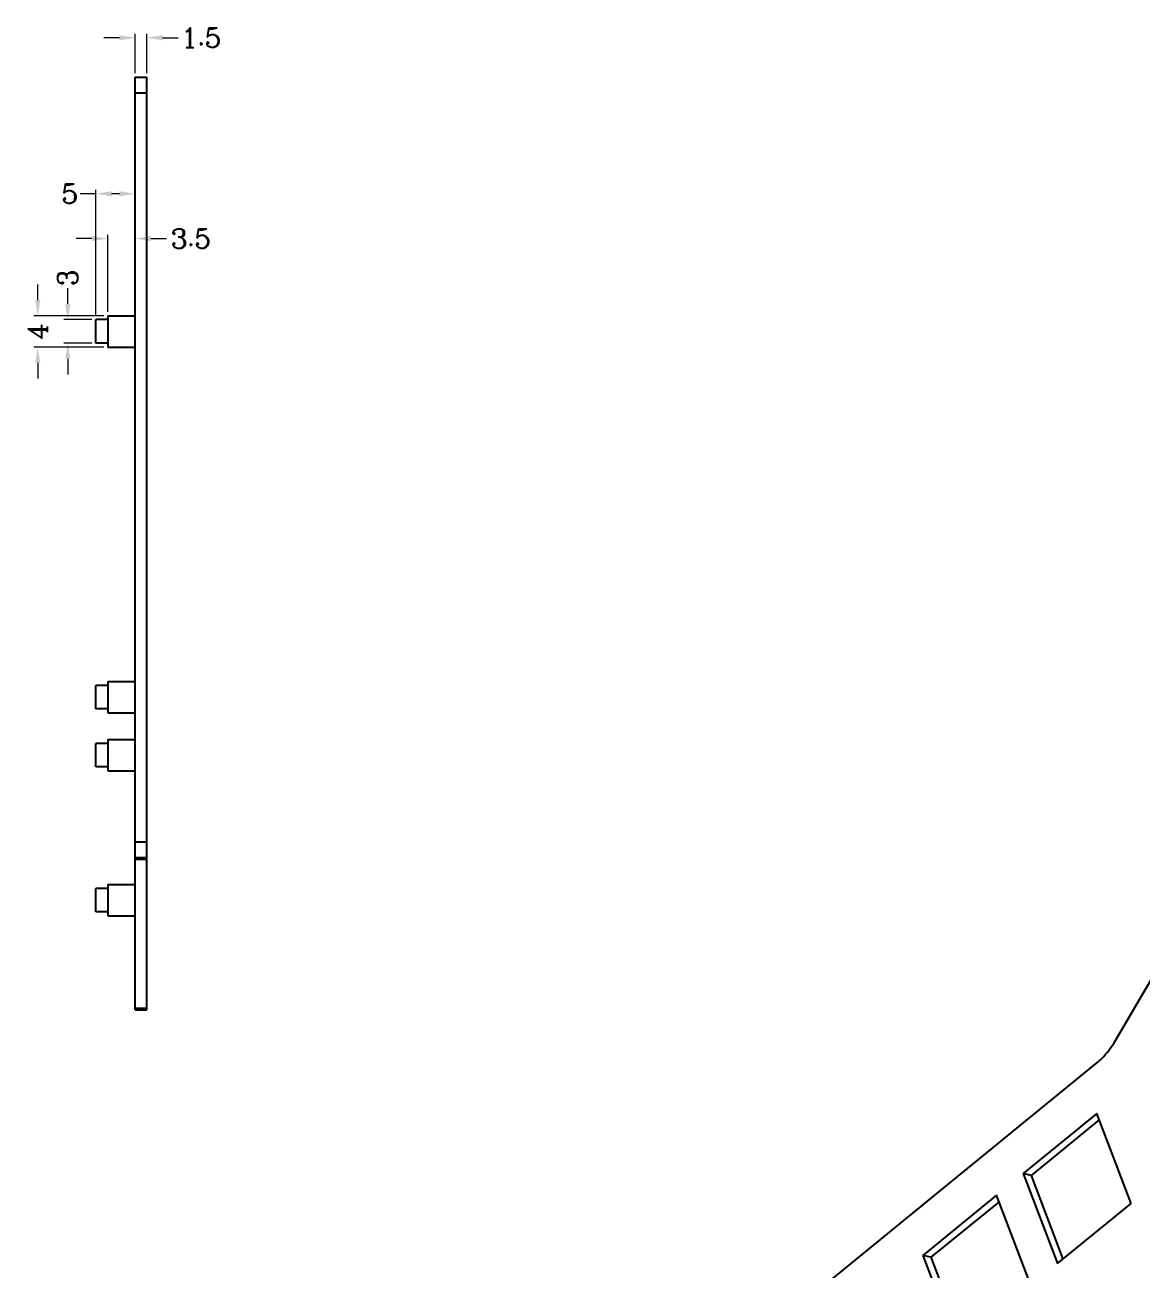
# Model space of a CAD drawing. Header units: millimetres. Extents: x 1368 to 3968, y 1434 to 1891.
# Drawn here: x 3676.1 to 3818.7, y 1691.6 to 1850.6 of the extents above; entities that cross this region are included whole.
import ezdxf

# ---------------------------------------------------------------- set-up
doc = ezdxf.new("R2010")
doc.units = ezdxf.units.MM
doc.header["$LTSCALE"] = 30.734
doc.header["$PDMODE"] = 3
doc.header["$PDSIZE"] = 8
doc.layers.get('0').update_dxf_attribs({"linetype": 'CONTINUOUS'})
doc.layers.get('Defpoints').update_dxf_attribs({"linetype": 'CONTINUOUS'})
doc.layers.add('dim', color=82, linetype='CONTINUOUS', lineweight=9)
doc.styles.add('ROMANC', font='romanc.shx', dxfattribs={"bigfont": 'gbcbig.shx'})
doc.dimstyles.new('YanXiu', dxfattribs={"dimtxt": 2.5, "dimasz": 2.2, "dimexe": 0.66, "dimexo": 0.66, "dimgap": 0.66, "dimtad": 0, "dimdsep": 46, "dimtxsty": 'ROMANC', "dimcen": 0, "dimclrd": 256, "dimclre": 131, "dimclrt": 42, "dimazin": 2, "dimtfac": 1, "dimtofl": 0, "dimtmove": 0, "dimatfit": 3, "dimfxl": 1, "dimlwd": 5, "dimlwe": 5, "dimarcsym": 0})

# ---------------------------------------------------------------- blocks, each defined once
blk = doc.blocks.new('*D18')
at = {"layer": 'Defpoints', "color": 0}
for p in [(3677.77, 1813.43), (3686.69, 1813.43), (3686.69, 1809.43)]:
    blk.add_point(p, dxfattribs=at)
at = {"layer": 'dim', "lineweight": 5}
for p, q in [((3677.77, 1815.43), (3677.77, 1817.43)), ((3677.77, 1807.43), (3677.77, 1805.43))]:
    blk.add_line(p, q, dxfattribs=at)
at = {"layer": 'dim', "color": 131, "lineweight": 5}
for p, q in [((3686.19, 1813.43), (3677.27, 1813.43)), ((3686.19, 1809.43), (3677.27, 1809.43))]:
    blk.add_line(p, q, dxfattribs=at)
at = {"layer": 'dim'}
for points in [[(3677.44, 1815.43), (3678.1, 1815.43), (3677.77, 1813.43)], [(3677.44, 1807.43), (3678.1, 1807.43), (3677.77, 1809.43)]]:
    blk.add_solid(points, dxfattribs=at)
at = {"layer": 'dim', "color": 42, "insert": (3677.77, 1811.43), "char_height": 2.5, "attachment_point": 5, "rotation": 90, "style": 'ROMANC'}
blk.add_mtext('4', dxfattribs=at)
blk = doc.blocks.new('*D19')
at = {"layer": 'Defpoints', "color": 0}
for p in [(3681.6, 1812.93), (3685.19, 1812.93), (3685.19, 1809.93)]:
    blk.add_point(p, dxfattribs=at)
at = {"layer": 'dim', "lineweight": 5}
for p, q in [((3681.6, 1814.93), (3681.6, 1816.93)), ((3681.6, 1807.93), (3681.6, 1805.93))]:
    blk.add_line(p, q, dxfattribs=at)
at = {"layer": 'dim', "color": 131, "lineweight": 5}
for p, q in [((3684.69, 1812.93), (3681.1, 1812.93)), ((3684.69, 1809.93), (3681.1, 1809.93))]:
    blk.add_line(p, q, dxfattribs=at)
at = {"layer": 'dim'}
for points in [[(3681.27, 1814.93), (3681.93, 1814.93), (3681.6, 1812.93)], [(3681.27, 1807.93), (3681.93, 1807.93), (3681.6, 1809.93)]]:
    blk.add_solid(points, dxfattribs=at)
at = {"layer": 'dim', "color": 42, "insert": (3681.6, 1818.27), "char_height": 2.5, "attachment_point": 5, "rotation": 90, "style": 'ROMANC'}
blk.add_mtext('3', dxfattribs=at)
blk = doc.blocks.new('*D20')
at = {"layer": 'Defpoints', "color": 0}
for p in [(3690.19, 1823.28), (3686.69, 1813.43), (3690.19, 1813.43)]:
    blk.add_point(p, dxfattribs=at)
at = {"layer": 'dim', "color": 131, "lineweight": 5}
for p, q in [((3686.69, 1813.93), (3686.69, 1823.78)), ((3690.19, 1813.93), (3690.19, 1823.78))]:
    blk.add_line(p, q, dxfattribs=at)
at = {"layer": 'dim', "lineweight": 5}
for p, q in [((3684.69, 1823.28), (3682.69, 1823.28)), ((3692.19, 1823.28), (3694.19, 1823.28))]:
    blk.add_line(p, q, dxfattribs=at)
at = {"layer": 'dim'}
for points in [[(3684.69, 1823.61), (3684.69, 1822.95), (3686.69, 1823.28)], [(3692.19, 1823.61), (3692.19, 1822.95), (3690.19, 1823.28)]]:
    blk.add_solid(points, dxfattribs=at)
at = {"layer": 'dim', "color": 42, "insert": (3697.31, 1823.28), "char_height": 2.5, "attachment_point": 5, "style": 'ROMANC'}
blk.add_mtext('3.5', dxfattribs=at)
blk = doc.blocks.new('*D17')
at = {"layer": 'Defpoints', "color": 0}
for p in [(3690.19, 1829), (3685.19, 1812.93), (3690.19, 1813.43)]:
    blk.add_point(p, dxfattribs=at)
at = {"layer": 'dim', "lineweight": 5}
for p, q in [((3685.19, 1829), (3683.19, 1829)), ((3688.19, 1829), (3687.19, 1829))]:
    blk.add_line(p, q, dxfattribs=at)
at = {"layer": 'dim', "color": 131, "lineweight": 5}
for p, q in [((3685.19, 1813.43), (3685.19, 1829.5)), ((3690.19, 1813.93), (3690.19, 1829.5))]:
    blk.add_line(p, q, dxfattribs=at)
at = {"layer": 'dim'}
for points in [[(3687.19, 1829.34), (3687.19, 1828.67), (3685.19, 1829)], [(3688.19, 1829.34), (3688.19, 1828.67), (3690.19, 1829)]]:
    blk.add_solid(points, dxfattribs=at)
at = {"layer": 'dim', "color": 42, "insert": (3681.86, 1829), "char_height": 2.5, "attachment_point": 5, "style": 'ROMANC'}
blk.add_mtext('5', dxfattribs=at)
blk = doc.blocks.new('*D21')
at = {"layer": 'Defpoints', "color": 0}
for p in [(3691.69, 1848.92), (3690.19, 1843.89), (3691.69, 1843.89)]:
    blk.add_point(p, dxfattribs=at)
at = {"layer": 'dim', "lineweight": 5}
for p, q in [((3688.19, 1848.92), (3686.19, 1848.92)), ((3693.69, 1848.92), (3695.69, 1848.92))]:
    blk.add_line(p, q, dxfattribs=at)
at = {"layer": 'dim', "color": 131, "lineweight": 5}
for p, q in [((3690.19, 1844.39), (3690.19, 1849.42)), ((3691.69, 1844.39), (3691.69, 1849.42))]:
    blk.add_line(p, q, dxfattribs=at)
at = {"layer": 'dim'}
for points in [[(3688.19, 1849.25), (3688.19, 1848.59), (3690.19, 1848.92)], [(3693.69, 1849.25), (3693.69, 1848.59), (3691.69, 1848.92)]]:
    blk.add_solid(points, dxfattribs=at)
at = {"layer": 'dim', "color": 42, "insert": (3698.63, 1848.92), "char_height": 2.5, "attachment_point": 5, "style": 'ROMANC'}
blk.add_mtext('1.5', dxfattribs=at)

msp = doc.modelspace()

# ---------------------------------------------------------------- linework, layer by layer
at = {"color": 7, "linetype": 'Continuous'}
for p, q in [((3690.19187, 1724.80866), (3690.19187, 1843.8936)), ((3690.19187, 1843.8936), (3691.69187, 1843.8936)), ((3691.69187, 1724.80866), (3691.69187, 1843.8936)), ((3690.19187, 1841.8936), (3691.69187, 1841.8936)), ((3685.19187, 1809.9336), (3685.19187, 1812.9336)), ((3686.69187, 1812.9336), (3685.19187, 1812.9336)), ((3686.69187, 1813.4336), (3690.19187, 1813.4336)), ((3686.69187, 1813.43292), (3686.69187, 1809.43429)), ((3686.69187, 1809.9336), (3685.19187, 1809.9336)), ((3686.69187, 1809.4336), (3690.19187, 1809.4336)), ((3815.32229, 1720.92023), (3851.67539, 1783.18962)), ((3686.69187, 1766.23745), (3685.19187, 1766.23745)), ((3685.19187, 1763.23745), (3685.19187, 1766.23745)), ((3686.69187, 1766.73745), (3690.19187, 1766.73745)), ((3686.69187, 1766.73676), (3686.69187, 1762.73814)), ((3686.69187, 1763.23745), (3685.19187, 1763.23745)), ((3686.69187, 1762.73745), (3690.19187, 1762.73745)), ((3686.69187, 1758.8336), (3685.19187, 1758.8336)), ((3685.19187, 1755.8336), (3685.19187, 1758.8336)), ((3686.69187, 1759.3336), (3690.19187, 1759.3336)), ((3686.69187, 1759.33291), (3686.69187, 1755.33429)), ((3686.69187, 1755.8336), (3685.19187, 1755.8336)), ((3686.69187, 1755.3336), (3690.19187, 1755.3336)), ((3690.19187, 1746.28361), (3691.69187, 1746.28361)), ((3690.19187, 1744.28361), (3691.69187, 1744.28361)), ((3690.19187, 1744.06761), (3691.69187, 1744.06761)), ((3686.69187, 1740.80933), (3690.19187, 1740.80933)), ((3686.69187, 1740.80864), (3686.69187, 1736.81002)), ((3686.69187, 1740.30933), (3685.19187, 1740.30933)), ((3685.19187, 1737.30933), (3685.19187, 1740.30933)), ((3686.69187, 1737.30933), (3685.19187, 1737.30933)), ((3686.69187, 1736.80933), (3690.19187, 1736.80933)), ((3690.19187, 1725.02456), (3691.69187, 1725.02456)), ((3690.19187, 1724.80857), (3691.69187, 1724.80857)), ((3760.18806, 1674.9837), (3812.86772, 1717.99143)), ((3812.9114, 1711.57692), (3803.51548, 1703.90608)), ((3813.22303, 1710.75925), (3804.52387, 1703.65725)), ((3817.28612, 1700.09805), (3812.9114, 1711.57692)), ((3803.51548, 1703.90608), (3807.8902, 1692.42721)), ((3804.52387, 1703.65725), (3803.51548, 1703.90608)), ((3804.52387, 1703.65725), (3808.58697, 1692.99605)), ((3800.12624, 1701.1391), (3790.73031, 1693.46826)), ((3804.50096, 1689.66022), (3800.12624, 1701.1391)), ((3800.43786, 1700.32143), (3791.7387, 1693.21942)), ((3807.8902, 1692.42721), (3817.28612, 1700.09805)), ((3790.73031, 1693.46826), (3795.10503, 1681.98938)), ((3791.7387, 1693.21942), (3790.73031, 1693.46826)), ((3791.7387, 1693.21942), (3795.8018, 1682.55822))]:
    msp.add_line(p, q, dxfattribs=at)
msp.add_open_spline([(3812.86772, 1717.99143), (3813.10515, 1718.18527), (3814.05353, 1719.04357), (3814.83265, 1720.08152), (3815.32229, 1720.92023)], degree=3, knots=[0, 0, 0, 0, 0.23989198, 1, 1, 1, 1], dxfattribs=at)

# ---------------------------------------------------------------- dimensions: what is measured, and where the dimension line sits
at = {"layer": 'dim'}
for base, p1, p2, picture, middle in [((3691.69187, 1848.92005), (3690.19187, 1843.8936), (3691.69187, 1843.8936), '*D21', (3698.6321, 1848.92005)), ((3690.19187, 1823.28032), (3686.69187, 1813.4336), (3690.19187, 1813.4336), '*D20', (3697.31067, 1823.28032))]:
    dim = msp.add_linear_dim(base=base, p1=p1, p2=p2, dimstyle='YanXiu', override={"dimasz": 2, "dimexe": 0.49975, "dimexo": 0.49975, "dimgap": 0.49975}, dxfattribs=at)
    dim.commit()
    dim.dimension.update_dxf_attribs({"geometry": picture, "text_midpoint": middle})
dim = msp.add_linear_dim(base=(3690.19187, 1829.0032), p1=(3685.19187, 1812.9336), p2=(3690.19187, 1813.4336), dimstyle='YanXiu', override={"dimasz": 2, "dimexe": 0.49975, "dimexo": 0.49975, "dimgap": 0.49975}, dxfattribs=at)
dim.commit()
dim.dimension.update_dxf_attribs({"geometry": '*D17', "text_midpoint": (3681.85879, 1829.0032), "dimtype": 160})
dim = msp.add_linear_dim(base=(3681.60159, 1812.9336), p1=(3685.19187, 1809.9336), p2=(3685.19187, 1812.9336), angle=90, dimstyle='YanXiu', override={"dimasz": 2, "dimexe": 0.49975, "dimexo": 0.49975, "dimgap": 0.49975}, dxfattribs=at)
dim.commit()
dim.dimension.update_dxf_attribs({"geometry": '*D19', "text_midpoint": (3681.60159, 1818.26669), "dimtype": 160})
dim = msp.add_linear_dim(base=(3677.77002, 1813.4336), p1=(3686.69187, 1809.4336), p2=(3686.69187, 1813.4336), angle=90, dimstyle='YanXiu', override={"dimasz": 2, "dimexe": 0.49975, "dimexo": 0.49975, "dimgap": 0.49975}, dxfattribs=at)
dim.commit()
dim.dimension.update_dxf_attribs({"geometry": '*D18', "text_midpoint": (3677.77002, 1811.4336)})

doc.saveas('drawing.dxf')
